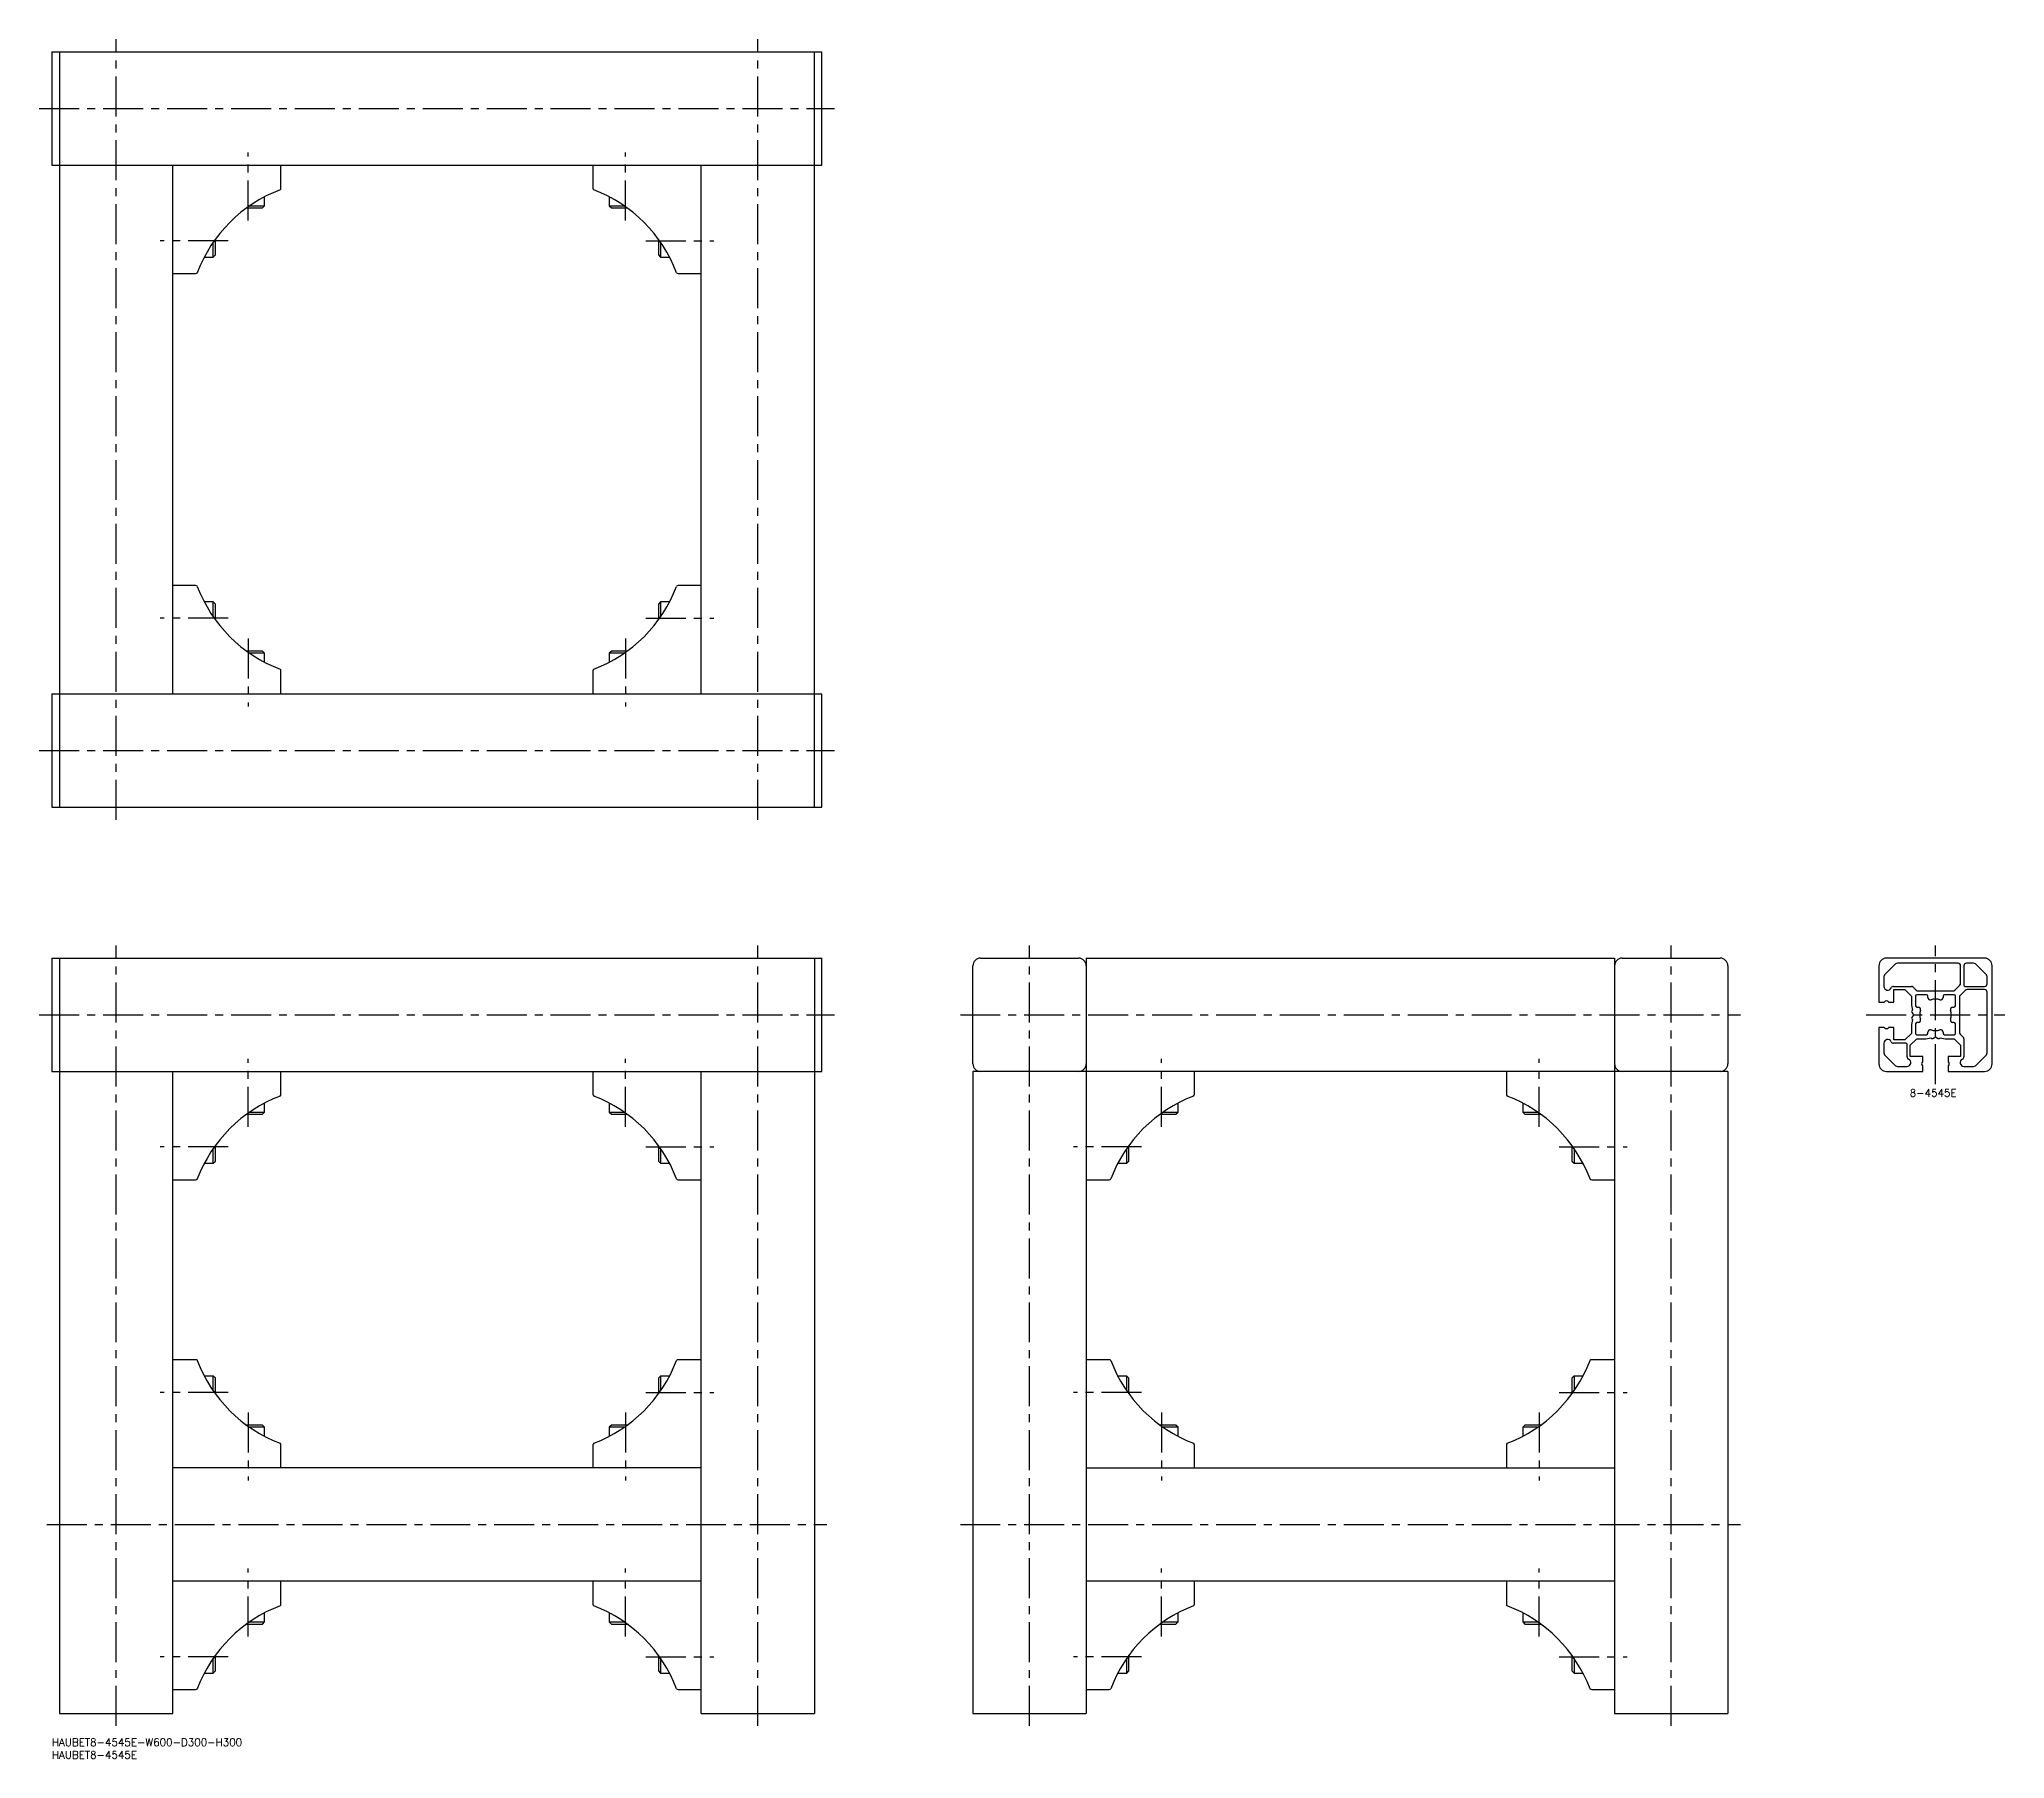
# Model space of a CAD drawing. Extents: x -5 to 776, y -8 to 675.
import ezdxf

# ---------------------------------------------------------------- set-up
doc = ezdxf.new("R2010")
doc.units = 0
doc.header["$LTSCALE"] = 0.5
doc.linetypes.add('CENTER', pattern=[50.8, 31.75, -6.35, 6.35, -6.35])
for name, color, linetype in [('MSM_CENTER', 1, 'CENTER'), ('MSM_CONTINUOUS', 7, 'CONTINUOUS'), ('MSM_PART_NUMBER', 7, 'CONTINUOUS')]:
    doc.layers.add(name, color=color, linetype=linetype)
doc.styles.get("Standard").update_dxf_attribs({"font": 'txt.shx', "height": 3, "bigfont": 'bigfont.shx'})

# ---------------------------------------------------------------- blocks, each defined once
blk = doc.blocks.new('*U8')
at = {"layer": 'MSM_PART_NUMBER'}
blk.add_text('HAUBET8-4545E-W600-D300-H300', height=3, dxfattribs=at).set_placement((0, -3))
blk = doc.blocks.new('*U9')
at = {"layer": 'MSM_PART_NUMBER'}
blk.add_text('HAUBET8-4545E', height=3, dxfattribs=at).set_placement((0, -8))
blk = doc.blocks.new('*U10')
at = {"layer": 'MSM_PART_NUMBER'}
blk.add_text('8-4545E', height=3, dxfattribs=at).set_placement((738.26, 254.97))

msp = doc.modelspace()

# ---------------------------------------------------------------- linework, layer by layer
at = {"layer": 'MSM_CENTER'}
for p, q in [((25.5, 365), (25.5, 675)), ((280.5, 365), (280.5, 675)), ((-5, 647.5), (311, 647.5)), ((78, 603), (78, 630)), ((228, 603), (228, 630)), ((70, 595), (43, 595)), ((236, 595), (263, 595)), ((70, 445), (43, 445)), ((236, 445), (263, 445)), ((78, 437), (78, 410)), ((228, 437), (228, 410)), ((-5, 392.5), (311, 392.5)), ((25.5, 5), (25.5, 315)), ((280.5, 5), (280.5, 315)), ((388.5, 5), (388.5, 315)), ((643.5, 5), (643.5, 315)), ((748.5, 260), (748.5, 315)), ((-5, 287.5), (311, 287.5)), ((361, 287.5), (671, 287.5)), ((721, 287.5), (776, 287.5)), ((78, 243), (78, 270)), ((228, 243), (228, 270)), ((441, 243), (441, 270)), ((591, 243), (591, 270)), ((70, 235), (43, 235)), ((236, 235), (263, 235)), ((433, 235), (406, 235)), ((599, 235), (626, 235)), ((70, 137.5), (43, 137.5)), ((236, 137.5), (263, 137.5)), ((433, 137.5), (406, 137.5)), ((599, 137.5), (626, 137.5)), ((78, 129.5), (78, 102.5)), ((228, 129.5), (228, 102.5)), ((441, 129.5), (441, 102.5)), ((591, 129.5), (591, 102.5)), ((-2, 85), (308, 85)), ((361, 85), (671, 85)), ((78, 40.5), (78, 67.5)), ((228, 40.5), (228, 67.5)), ((441, 40.5), (441, 67.5)), ((591, 40.5), (591, 67.5)), ((70, 32.5), (43, 32.5)), ((236, 32.5), (263, 32.5)), ((433, 32.5), (406, 32.5)), ((599, 32.5), (626, 32.5))]:
    msp.add_line(p, q, dxfattribs=at)
at = {"layer": 'MSM_CONTINUOUS'}
for p, q in [((0, 670), (306, 670)), ((0, 670), (0, 625)), ((3, 670), (3, 370)), ((303, 370), (303, 670)), ((306, 625), (306, 670)), ((0, 625), (306, 625)), ((48, 415), (48, 625)), ((91, 615.91), (91, 625)), ((215, 625), (215, 615.91)), ((258, 415), (258, 625)), ((84.5, 608.87), (84.5, 612.42)), ((221.5, 612.42), (221.5, 608.87)), ((77.39, 608), (83.63, 608)), ((78.61, 608.87), (84.5, 608.87)), ((83.63, 608), (84.5, 608.87)), ((221.5, 608.87), (222.37, 608)), ((221.5, 608.87), (227.39, 608.87)), ((222.37, 608), (228.61, 608)), ((64.13, 588.5), (64.13, 594.39)), ((65, 589.37), (65, 595.61)), ((241, 595.61), (241, 589.37)), ((241.87, 594.39), (241.87, 588.5)), ((60.58, 588.5), (64.13, 588.5)), ((64.13, 588.5), (65, 589.37)), ((241, 589.37), (241.87, 588.5)), ((241.87, 588.5), (245.42, 588.5)), ((48, 582), (57.09, 582)), ((248.91, 582), (258, 582)), ((57.09, 458), (48, 458)), ((258, 458), (248.91, 458)), ((64.13, 451.5), (60.58, 451.5)), ((65, 450.63), (64.13, 451.5)), ((64.13, 445.61), (64.13, 451.5)), ((65, 444.39), (65, 450.63)), ((241.87, 451.5), (241, 450.63)), ((241, 450.63), (241, 444.39)), ((245.42, 451.5), (241.87, 451.5)), ((241.87, 451.5), (241.87, 445.61)), ((83.63, 432), (77.39, 432)), ((84.5, 431.13), (78.61, 431.13)), ((84.5, 431.13), (83.63, 432)), ((84.5, 427.58), (84.5, 431.13)), ((222.37, 432), (221.5, 431.13)), ((221.5, 431.13), (221.5, 427.58)), ((227.39, 431.13), (221.5, 431.13)), ((228.61, 432), (222.37, 432)), ((91, 415), (91, 424.09)), ((215, 424.09), (215, 415)), ((0, 415), (306, 415)), ((0, 415), (0, 370)), ((306, 370), (306, 415)), ((0, 370), (306, 370)), ((0, 310), (306, 310)), ((0, 310), (0, 265)), ((3, 310), (3, 10)), ((303, 310), (303, 10)), ((306, 265), (306, 310)), ((366, 268), (366, 307)), ((369, 310), (408, 310)), ((411, 310), (411, 10)), ((411, 310), (621, 310)), ((621, 310), (621, 10)), ((624, 310), (663, 310)), ((666, 307), (666, 268)), ((726, 307), (726, 292.5)), ((732.65, 307.71), (728.29, 303.35)), ((768, 310), (729, 310)), ((757.5, 308), (733.35, 308)), ((758.5, 300.04), (758.5, 307)), ((759.8, 307), (759.8, 299.3)), ((763.65, 308), (760.8, 308)), ((768.71, 303.35), (764.35, 307.71)), ((771, 268), (771, 307)), ((728, 302.65), (728, 298.8)), ((731.79, 298.8), (738.91, 298.8)), ((732, 292.5), (732, 297.5)), ((732, 297.5), (736.38, 297.5)), ((736.38, 297.5), (739, 294.88)), ((739.61, 298.51), (740.83, 297.29)), ((741.54, 297), (755.46, 297)), ((756.17, 297.29), (758.21, 299.33)), ((760.33, 297.21), (758.29, 295.17)), ((760.3, 298.8), (768, 298.8)), ((768, 297.5), (761.04, 297.5)), ((769, 299.8), (769, 302.65)), ((726, 292.5), (727.98, 292.5)), ((730.02, 292.5), (732, 292.5)), ((739, 294.88), (739, 291.29)), ((739, 291.29), (739.3, 289.4)), ((739.3, 289.4), (739.1, 289.05)), ((740.6, 294.9), (740.6, 291.05)), ((744.95, 295.4), (741.1, 295.4)), ((741.15, 290.5), (741.6, 290.5)), ((745.5, 294.4), (745.5, 294.85)), ((751.5, 294.85), (751.5, 294.4)), ((755.9, 295.4), (752.05, 295.4)), ((755.4, 290.5), (755.85, 290.5)), ((756.4, 291.05), (756.4, 294.9)), ((758, 294.46), (758, 280.54)), ((769, 272.35), (769, 296.5)), ((727.98, 282.5), (726, 282.5)), ((726, 282.5), (726, 268)), ((732, 282.5), (730.02, 282.5)), ((732, 277.5), (732, 282.5)), ((739.3, 285.6), (739, 283.71)), ((739, 283.71), (739, 280.12)), ((739.1, 288.55), (739.7, 287.5)), ((739.7, 287.5), (739.1, 286.45)), ((739.1, 285.95), (739.3, 285.6)), ((740.6, 283.95), (740.6, 280.1)), ((741.6, 284.5), (741.15, 284.5)), ((755.85, 284.5), (755.4, 284.5)), ((756.4, 280.1), (756.4, 283.95)), ((728, 276.2), (728, 272.35)), ((736.7, 276.2), (731.79, 276.2)), ((736.38, 277.5), (732, 277.5)), ((739, 280.12), (736.38, 277.5)), ((737.2, 270.79), (737.2, 275.7)), ((738.5, 275.38), (741.12, 278)), ((738.5, 271), (738.5, 275.38)), ((741.1, 279.6), (744.95, 279.6)), ((741.12, 278), (744.71, 278)), ((744.71, 278), (746.6, 278.3)), ((745.5, 280.15), (745.5, 280.6)), ((746.6, 278.3), (746.95, 278.1)), ((747.45, 278.1), (748.5, 278.7)), ((748.5, 278.7), (749.55, 278.1)), ((750.05, 278.1), (750.4, 278.3)), ((750.4, 278.3), (752.29, 278)), ((751.5, 280.6), (751.5, 280.15)), ((752.05, 279.6), (755.9, 279.6)), ((752.29, 278), (755.88, 278)), ((755.88, 278), (758.5, 275.38)), ((758.29, 279.83), (759.51, 278.61)), ((758.5, 275.38), (758.5, 271)), ((759.8, 277.91), (759.8, 270.79)), ((728.29, 271.65), (732.65, 267.29)), ((733.35, 267), (737.2, 267)), ((743.5, 271), (738.5, 271)), ((743.5, 269.02), (743.5, 271)), ((743.5, 265), (743.5, 266.98)), ((758.5, 271), (753.5, 271)), ((753.5, 271), (753.5, 269.02)), ((753.5, 266.98), (753.5, 265)), ((759.8, 267), (763.65, 267)), ((764.35, 267.29), (768.71, 271.65)), ((0, 265), (306, 265)), ((48, 10), (48, 265)), ((91, 255.91), (91, 265)), ((215, 265), (215, 255.91)), ((258, 10), (258, 265)), ((666, 265), (366, 265)), ((366, 265), (366, 10)), ((454, 255.91), (454, 265)), ((578, 265), (578, 255.91)), ((666, 265), (666, 10)), ((729, 265), (743.5, 265)), ((753.5, 265), (768, 265)), ((84.5, 248.87), (84.5, 252.42)), ((221.5, 252.42), (221.5, 248.87)), ((447.5, 248.87), (447.5, 252.42)), ((584.5, 252.42), (584.5, 248.87)), ((77.39, 248), (83.63, 248)), ((78.61, 248.87), (84.5, 248.87)), ((83.63, 248), (84.5, 248.87)), ((221.5, 248.87), (222.37, 248)), ((221.5, 248.87), (227.39, 248.87)), ((222.37, 248), (228.61, 248)), ((440.39, 248), (446.63, 248)), ((441.61, 248.87), (447.5, 248.87)), ((446.63, 248), (447.5, 248.87)), ((584.5, 248.87), (585.37, 248)), ((584.5, 248.87), (590.39, 248.87)), ((585.37, 248), (591.61, 248)), ((64.13, 228.5), (64.13, 234.39)), ((65, 229.37), (65, 235.61)), ((241, 235.61), (241, 229.37)), ((241.87, 234.39), (241.87, 228.5)), ((427.13, 228.5), (427.13, 234.39)), ((428, 229.37), (428, 235.61)), ((604, 235.61), (604, 229.37)), ((604.87, 234.39), (604.87, 228.5)), ((60.58, 228.5), (64.13, 228.5)), ((64.13, 228.5), (65, 229.37)), ((241, 229.37), (241.87, 228.5)), ((241.87, 228.5), (245.42, 228.5)), ((423.58, 228.5), (427.13, 228.5)), ((427.13, 228.5), (428, 229.37)), ((604, 229.37), (604.87, 228.5)), ((604.87, 228.5), (608.42, 228.5)), ((48, 222), (57.09, 222)), ((248.91, 222), (258, 222)), ((411, 222), (420.09, 222)), ((611.91, 222), (621, 222)), ((57.09, 150.5), (48, 150.5)), ((258, 150.5), (248.91, 150.5)), ((420.09, 150.5), (411, 150.5)), ((621, 150.5), (611.91, 150.5)), ((64.13, 144), (60.58, 144)), ((65, 143.13), (64.13, 144)), ((64.13, 138.11), (64.13, 144)), ((65, 136.89), (65, 143.13)), ((241.87, 144), (241, 143.13)), ((241, 143.13), (241, 136.89)), ((245.42, 144), (241.87, 144)), ((241.87, 144), (241.87, 138.11)), ((427.13, 144), (423.58, 144)), ((428, 143.13), (427.13, 144)), ((427.13, 138.11), (427.13, 144)), ((428, 136.89), (428, 143.13)), ((604.87, 144), (604, 143.13)), ((604, 143.13), (604, 136.89)), ((608.42, 144), (604.87, 144)), ((604.87, 144), (604.87, 138.11)), ((83.63, 124.5), (77.39, 124.5)), ((84.5, 123.63), (78.61, 123.63)), ((84.5, 123.63), (83.63, 124.5)), ((84.5, 120.08), (84.5, 123.63)), ((222.37, 124.5), (221.5, 123.63)), ((221.5, 123.63), (221.5, 120.08)), ((227.39, 123.63), (221.5, 123.63)), ((228.61, 124.5), (222.37, 124.5)), ((446.63, 124.5), (440.39, 124.5)), ((447.5, 123.63), (441.61, 123.63)), ((447.5, 123.63), (446.63, 124.5)), ((447.5, 120.08), (447.5, 123.63)), ((585.37, 124.5), (584.5, 123.63)), ((584.5, 123.63), (584.5, 120.08)), ((590.39, 123.63), (584.5, 123.63)), ((591.61, 124.5), (585.37, 124.5)), ((91, 107.5), (91, 116.59)), ((215, 116.59), (215, 107.5)), ((454, 107.5), (454, 116.59)), ((578, 116.59), (578, 107.5)), ((258, 107.5), (48, 107.5)), ((411, 107.5), (621, 107.5)), ((258, 62.5), (48, 62.5)), ((91, 53.41), (91, 62.5)), ((215, 62.5), (215, 53.41)), ((621, 62.5), (411, 62.5)), ((454, 53.41), (454, 62.5)), ((578, 62.5), (578, 53.41)), ((84.5, 46.37), (84.5, 49.92)), ((221.5, 49.92), (221.5, 46.37)), ((447.5, 46.37), (447.5, 49.92)), ((584.5, 49.92), (584.5, 46.37)), ((77.39, 45.5), (83.63, 45.5)), ((78.61, 46.37), (84.5, 46.37)), ((83.63, 45.5), (84.5, 46.37)), ((221.5, 46.37), (222.37, 45.5)), ((221.5, 46.37), (227.39, 46.37)), ((222.37, 45.5), (228.61, 45.5)), ((440.39, 45.5), (446.63, 45.5)), ((441.61, 46.37), (447.5, 46.37)), ((446.63, 45.5), (447.5, 46.37)), ((584.5, 46.37), (585.37, 45.5)), ((584.5, 46.37), (590.39, 46.37)), ((585.37, 45.5), (591.61, 45.5)), ((64.13, 26), (64.13, 31.89)), ((65, 26.87), (65, 33.11)), ((241, 33.11), (241, 26.87)), ((241.87, 31.89), (241.87, 26)), ((427.13, 26), (427.13, 31.89)), ((428, 26.87), (428, 33.11)), ((604, 33.11), (604, 26.87)), ((604.87, 31.89), (604.87, 26)), ((60.58, 26), (64.13, 26)), ((64.13, 26), (65, 26.87)), ((241, 26.87), (241.87, 26)), ((241.87, 26), (245.42, 26)), ((423.58, 26), (427.13, 26)), ((427.13, 26), (428, 26.87)), ((604, 26.87), (604.87, 26)), ((604.87, 26), (608.42, 26)), ((48, 19.5), (57.09, 19.5)), ((248.91, 19.5), (258, 19.5)), ((411, 19.5), (420.09, 19.5)), ((611.91, 19.5), (621, 19.5)), ((3, 10), (48, 10)), ((258, 10), (303, 10)), ((366, 10), (411, 10)), ((621, 10), (666, 10))]:
    msp.add_line(p, q, dxfattribs=at)
for centre, radius, start, end in [((110.78, 562.22), 56.67, 110.7505, 159.2495), ((90, 615.91), 1, 315, 0), ((216, 615.91), 1, 180, 225), ((195.22, 562.22), 56.67, 20.7505, 69.2495), ((57.09, 583), 1, 270, 315), ((248.91, 583), 1, 225, 270), ((57.09, 457), 1, 45, 90), ((110.78, 477.78), 56.67, 200.7505, 249.2495), ((195.22, 477.78), 56.67, 290.7505, 339.2495), ((248.91, 457), 1, 90, 135), ((90, 424.09), 1, 0, 45), ((216, 424.09), 1, 135, 180), ((369, 307), 3, 90, 180), ((408, 307), 3, 0, 90), ((624, 307), 3, 90, 180), ((663, 307), 3, 0, 90), ((729, 307), 3, 90, 180), ((733.35, 307), 1, 90, 135), ((757.5, 307), 1, 0, 90), ((760.8, 307), 1, 90, 180), ((763.65, 307), 1, 45, 90), ((768, 307), 3, 0, 90), ((729, 302.65), 1, 135, 180), ((729.5, 298.8), 1.5, 180, 336.42182), ((731.79, 297.8), 1, 90, 156.42182), ((738.91, 297.8), 1, 45, 90), ((741.54, 298), 1, 225, 270), ((755.46, 298), 1, 270, 315), ((757.5, 300.04), 1, 315, 0), ((760.3, 299.3), 0.5, 180, 270), ((761.04, 296.5), 1, 90, 135), ((768, 299.8), 1, 270, 0), ((768, 296.5), 1, 0, 90), ((768, 302.65), 1, 0, 45), ((727.98, 292.8), 0.3, 270, 322.02013), ((729, 292), 1, 37.97987, 142.02013), ((730.02, 292.8), 0.3, 217.97987, 270), ((739.53, 288.8), 0.5, 150, 210), ((741.1, 294.9), 0.5, 90, 180), ((741.15, 291.05), 0.55, 180, 270), ((741.6, 289.55), 0.95, 343.45775, 90), ((748.5, 287.5), 6.25, 163.45775, 196.54225), ((744.95, 294.85), 0.55, 0, 90), ((746.45, 294.4), 0.95, 180, 286.54225), ((748.5, 287.5), 6.25, 73.45775, 106.54225), ((750.55, 294.4), 0.95, 253.45775, 0), ((752.05, 294.85), 0.55, 90, 180), ((755.4, 289.55), 0.95, 90, 196.54225), ((748.5, 287.5), 6.25, 343.45775, 16.54225), ((755.85, 291.05), 0.55, 270, 0), ((755.9, 294.9), 0.5, 0, 90), ((759, 294.46), 1, 135, 180), ((727.98, 282.2), 0.3, 37.97987, 90), ((729, 283), 1, 217.97987, 322.02013), ((730.02, 282.2), 0.3, 90, 142.02013), ((739.53, 286.2), 0.5, 150, 210), ((741.15, 283.95), 0.55, 90, 180), ((741.6, 285.45), 0.95, 270, 16.54225), ((746.45, 280.6), 0.95, 73.45775, 180), ((748.5, 287.5), 6.25, 253.45775, 286.54225), ((750.55, 280.6), 0.95, 0, 106.54225), ((755.4, 285.45), 0.95, 163.45775, 270), ((755.85, 283.95), 0.55, 0, 90), ((729.5, 276.2), 1.5, 23.57818, 180), ((731.79, 277.2), 1, 203.57818, 270), ((736.7, 275.7), 0.5, 0, 90), ((741.1, 280.1), 0.5, 180, 270), ((744.95, 280.15), 0.55, 270, 0), ((747.2, 278.53), 0.5, 240, 300), ((749.8, 278.53), 0.5, 240, 300), ((752.05, 280.15), 0.55, 180, 270), ((755.9, 280.1), 0.5, 270, 0), ((759, 280.54), 1, 180, 225), ((758.8, 277.91), 1, 0, 45), ((369, 268), 3, 180, 270), ((408, 268), 3, 270, 0), ((624, 268), 3, 180, 270), ((663, 268), 3, 270, 0), ((729, 268), 3, 180, 270), ((729, 272.35), 1, 180, 225), ((733.35, 268), 1, 225, 270), ((738.2, 270.79), 1, 180, 246.42182), ((737.2, 268.5), 1.5, 270, 66.42182), ((744, 268), 1, 127.97987, 232.02013), ((743.2, 269.02), 0.3, 307.97987, 0), ((743.2, 266.98), 0.3, 0, 52.02013), ((753.8, 269.02), 0.3, 180, 232.02013), ((753.8, 266.98), 0.3, 127.97987, 180), ((753, 268), 1, 307.97987, 52.02013), ((759.8, 268.5), 1.5, 113.57818, 270), ((758.8, 270.79), 1, 293.57818, 0), ((763.65, 268), 1, 270, 315), ((768, 268), 3, 270, 0), ((768, 272.35), 1, 315, 0), ((110.78, 202.22), 56.67, 110.7505, 159.2495), ((90, 255.91), 1, 315, 0), ((216, 255.91), 1, 180, 225), ((195.22, 202.22), 56.67, 20.7505, 69.2495), ((473.78, 202.22), 56.67, 110.7505, 159.2495), ((453, 255.91), 1, 315, 0), ((579, 255.91), 1, 180, 225), ((558.22, 202.22), 56.67, 20.7505, 69.2495), ((57.09, 223), 1, 270, 315), ((248.91, 223), 1, 225, 270), ((420.09, 223), 1, 270, 315), ((611.91, 223), 1, 225, 270), ((57.09, 149.5), 1, 45, 90), ((110.78, 170.28), 56.67, 200.7505, 249.2495), ((195.22, 170.28), 56.67, 290.7505, 339.2495), ((248.91, 149.5), 1, 90, 135), ((420.09, 149.5), 1, 45, 90), ((473.78, 170.28), 56.67, 200.7505, 249.2495), ((558.22, 170.28), 56.67, 290.7505, 339.2495), ((611.91, 149.5), 1, 90, 135), ((90, 116.59), 1, 0, 45), ((216, 116.59), 1, 135, 180), ((453, 116.59), 1, 0, 45), ((579, 116.59), 1, 135, 180), ((110.78, -0.28), 56.67, 110.7505, 159.2495), ((90, 53.41), 1, 315, 0), ((216, 53.41), 1, 180, 225), ((195.22, -0.28), 56.67, 20.7505, 69.2495), ((473.78, -0.28), 56.67, 110.7505, 159.2495), ((453, 53.41), 1, 315, 0), ((579, 53.41), 1, 180, 225), ((558.22, -0.28), 56.67, 20.7505, 69.2495), ((57.09, 20.5), 1, 270, 315), ((248.91, 20.5), 1, 225, 270), ((420.09, 20.5), 1, 270, 315), ((611.91, 20.5), 1, 225, 270)]:
    msp.add_arc(centre, radius, start, end, dxfattribs=at)

# ---------------------------------------------------------------- block references
for name in ['*U10', '*U8', '*U9']:
    msp.add_blockref(name, (0, 0), dxfattribs=at)

doc.saveas('drawing.dxf')
